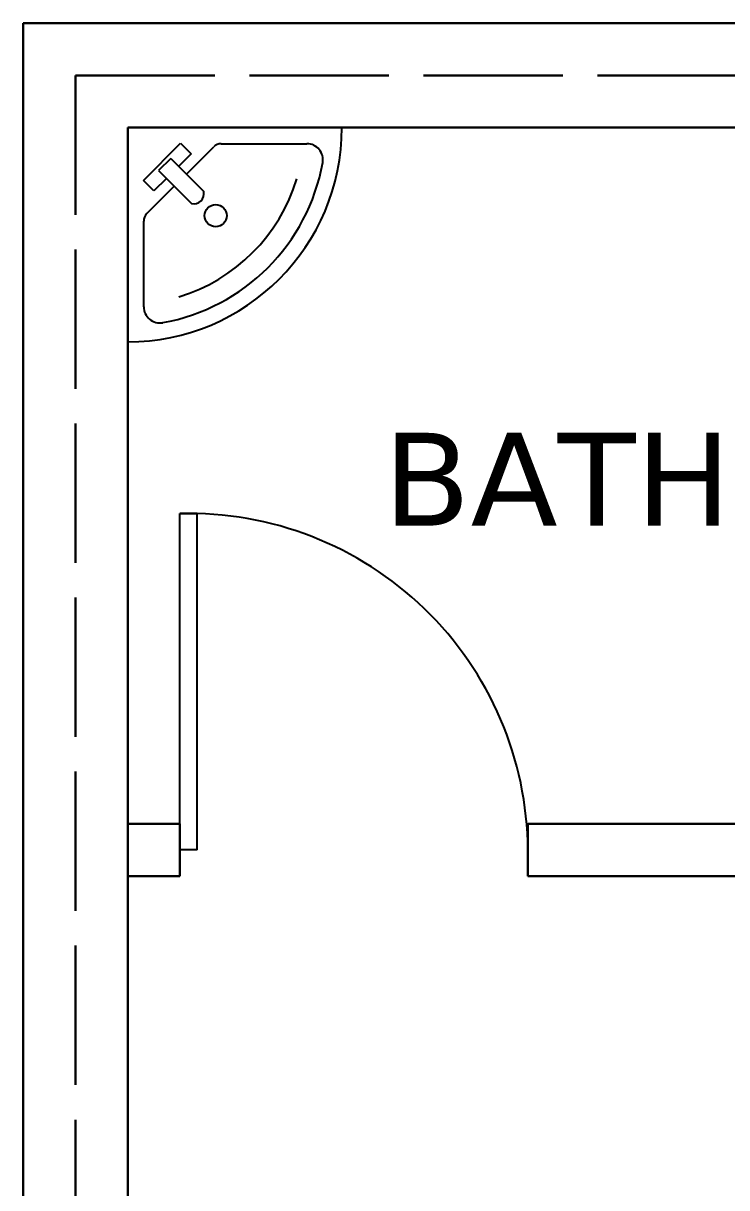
# Model space of a CAD drawing. Header units: inches. Extents: x 5 to 314, y -17 to 610.
# Drawn here: x 4.9 to 65.6, y 509.5 to 609.8 of the extents above; entities that cross this region are included whole.
import ezdxf

# ---------------------------------------------------------------- set-up
doc = ezdxf.new("R2010")
doc.units = ezdxf.units.IN
doc.header["$MEASUREMENT"] = 0
doc.linetypes.add('ACAD_ISO02W100', pattern=[15, 12, -3])
doc.layers.add('FIRNTUR', color=171, linetype='Continuous')

# ---------------------------------------------------------------- blocks, each defined once
blk = doc.blocks.new('BASIN3')
at = {"color": 7}
for p, q in [((0, -1), (0, 0)), ((0, 0), (1, 0)), ((0.073, -0.2463), (0.2463, -0.073)), ((0.2463, -0.073), (0.2956, -0.1223)), ((0.2739, -0.2173), (0.4014, -0.0897)), ((0.4368, -0.075), (0.8367, -0.075)), ((0.2007, -0.1441), (0.3548, -0.2982)), ((0.2956, -0.1223), (0.2372, -0.1807)), ((0.1441, -0.2007), (0.2982, -0.3548)), ((0.1223, -0.2956), (0.073, -0.2463)), ((0.1807, -0.2372), (0.1223, -0.2956)), ((0.0897, -0.4014), (0.2173, -0.2739)), ((0.075, -0.8367), (0.075, -0.4368))]:
    blk.add_line(p, q, dxfattribs=at)
blk.add_lwpolyline([(0.2007, -0.1441), (0.1441, -0.2007)], dxfattribs=at)
blk.add_circle((0.4109, -0.4108), 0.0517, dxfattribs=at)
for centre, radius, start, end in [((0, 0), 1, 270, 0), ((0.4368, -0.125), 0.05, 90, 135), ((0.8367, -0.15), 0.075, 349.8358, 90), ((0, 0), 0.925, 280.1642, 349.8358), ((0, 0), 0.8251, 286.8626, 343.1374), ((0.3091, -0.3091), 0.047, 256.674, 13.326), ((0.125, -0.4368), 0.05, 135, 180), ((0.15, -0.8367), 0.075, 180, 280.1642)]:
    blk.add_arc(centre, radius, start, end, dxfattribs=at)

msp = doc.modelspace()

# ---------------------------------------------------------------- linework, layer by layer
at = {"lineweight": 30}
for p, q in [((4.95, 609.85), (4.95, 5.35)), ((4.95, 609.85), (313.95, 609.85)), ((13.95, 600.85), (13.95, 14.35)), ((13.95, 600.85), (304.95, 600.85)), ((19.95, 567.6), (18.45, 567.6)), ((13.95, 540.85), (18.45, 540.85)), ((13.95, 540.85), (18.45, 540.85)), ((18.45, 540.85), (18.45, 536.35)), ((48.45, 540.85), (97.95, 540.85)), ((48.45, 540.85), (48.45, 536.35)), ((13.95, 536.35), (18.45, 536.35)), ((48.45, 536.35), (168.45, 536.35))]:
    msp.add_line(p, q, dxfattribs=at)
at = {"linetype": 'ACAD_ISO02W100', "lineweight": 30}
for q in [(9.45, 5.35), (309.45, 605.35)]:
    msp.add_line((9.45, 605.35), q, dxfattribs=at)
for p, q in [((18.45, 538.6), (18.45, 567.6)), ((19.95, 538.6), (19.95, 567.6)), ((19.95, 538.6), (18.45, 538.6))]:
    msp.add_line(p, q)
msp.add_arc((19.2, 538.35), 29.25, 0.4728, 91.4692)

# ---------------------------------------------------------------- block references
at = {"layer": 'FIRNTUR', "xscale": 18.45906481581776, "yscale": 18.45906481581776, "zscale": 18.45906481581776}
msp.add_blockref('BASIN3', (13.95, 600.85), dxfattribs=at)

# ---------------------------------------------------------------- texts
at = {"insert": (27.96, 574.55), "char_height": 8, "attachment_point": 1}
msp.add_mtext_dynamic_manual_height_columns('\\pxqc;{\\fVerdana|b0|i0|c0|p34;BATH}', width=46.0271, gutter_width=1, heights=[0], dxfattribs=at)

doc.saveas('drawing.dxf')
